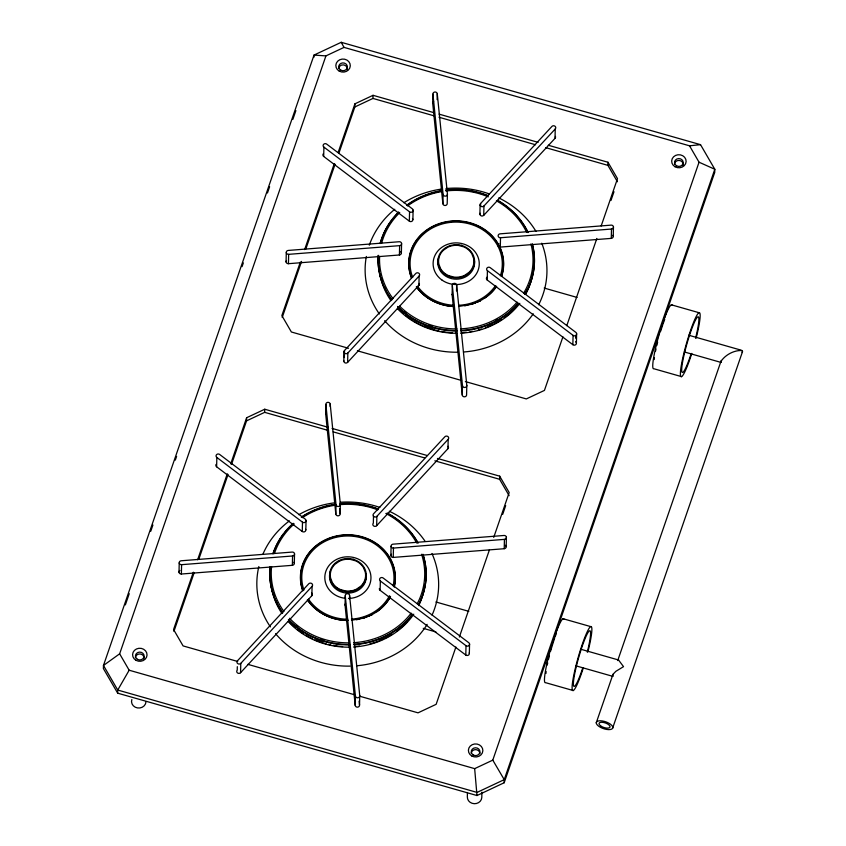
<?xml version="1.0" encoding="UTF-8"?>
<svg xmlns="http://www.w3.org/2000/svg" width="846" height="846" viewBox="0 0 846 846"><rect width="100%" height="100%" fill="white"/><g stroke="black" fill="none" stroke-linecap="round" stroke-linejoin="round"><path stroke-width="1.27" d="M117.679 693.17L117.742 690.05L129.163 670.222L119.646 653.821L325.922 55.899L344.036 47.387L689.532 145.808L700.53 144.666L714.807 169.263L714.743 172.373L504.174 782.751L476.996 795.536L117.679 693.17L103.392 668.573L103.466 665.464L314.035 55.075L341.213 42.3L700.53 144.666M179.014 572.234L179.225 562.897A2.168 1.956 1.3 0 1 181.192 560.771L292.166 552.078A2.168 1.956 1.3 0 1 294.535 553.855L294.313 563.203M293.932 562.252A2.168 1.956 1.3 0 1 292.356 565.318L181.382 574.022L181.594 564.673A2.168 1.956 1.3 0 1 179.225 562.897M305.702 529.332A2.168 1.956 1.3 0 1 302.276 531.5L216.629 466.791L216.84 457.443A2.168 1.956 1.3 0 1 216.565 454.683A2.168 1.956 1.3 0 1 219.622 454.439L305.269 519.158A2.168 1.956 1.3 0 1 305.543 521.919A2.168 1.956 1.3 0 1 302.487 522.162L216.84 457.443M237.314 666.669L237.229 670.18A2.168 1.956 1.3 0 0 237.515 672.94A2.168 1.956 1.3 0 0 240.571 672.697L311.857 595.679L312.079 586.341A2.168 1.956 1.3 0 0 311.793 583.581A2.168 1.956 1.3 0 0 308.737 583.814L237.44 660.832A2.168 1.956 1.3 0 0 237.726 663.592A2.168 1.956 1.3 0 0 240.782 663.359L312.079 586.341M240.571 672.697L240.782 663.359M231.508 464.465L246.546 420.864L246.62 417.744L264.735 409.231L328.237 427.315M246.546 420.864L264.671 412.34L264.735 409.231M286.075 261.9L286.286 252.552A2.168 1.956 1.3 0 1 288.253 250.437L399.227 241.734A2.168 1.956 1.3 0 1 401.586 243.521L401.374 252.869M400.602 251.537A2.168 1.956 1.3 0 1 399.418 254.984L288.444 263.688L288.655 254.339A2.168 1.956 1.3 0 1 286.286 252.552M292.356 565.318L292.568 555.981A2.168 1.956 1.3 0 0 294.535 553.855M302.276 531.5L302.487 522.162M313.993 57.158L314.035 55.075L325.922 55.899M305.829 529.829L306.041 520.491M412.499 218.543A2.168 1.956 1.3 0 1 409.337 221.166L323.69 156.447L323.902 147.109A2.168 1.956 1.3 0 1 323.627 144.349A2.168 1.956 1.3 0 1 326.683 144.106L412.33 208.825A2.168 1.956 1.3 0 1 412.605 211.585A2.168 1.956 1.3 0 1 409.549 211.817L323.902 147.109M325.668 413.821L325.879 404.473A2.168 1.956 1.3 0 1 327.846 402.347A2.168 1.956 1.3 0 1 330.204 404.134L340.356 504.353L340.145 513.691A2.168 1.956 1.3 0 1 338.178 515.817A2.168 1.956 1.3 0 1 335.82 514.03L325.668 413.821A2.168 1.956 1.3 0 1 326.165 412.383M330.151 406.471L330.204 404.134M335.82 514.03L336.031 504.692L325.879 404.473M343.804 361.274L344.015 351.925M344.343 357.509L344.502 350.498L415.798 273.48A2.168 1.956 1.3 0 1 418.855 273.247A2.168 1.956 1.3 0 1 419.13 276.008L418.918 285.345L347.632 362.363A2.168 1.956 1.3 0 1 343.825 360.756M347.632 362.363L347.843 353.015L419.13 276.008M338.939 153.041L354.844 106.956L354.918 103.836L373.033 95.312L433.987 112.687M345.052 605.144L345.263 595.796A2.168 1.956 1.3 0 1 347.23 593.67A2.168 1.956 1.3 0 1 349.588 595.457L359.74 695.676L359.529 705.014A2.168 1.956 1.3 0 1 357.562 707.14A2.168 1.956 1.3 0 1 355.204 705.353L345.052 605.144A2.168 1.956 1.3 0 1 345.549 603.706M349.504 598.957L349.588 595.457M355.204 705.353L355.415 696.015L345.263 595.796M354.844 106.956L372.959 98.432L373.033 95.312M373.498 516.145L373.34 523.145A2.168 1.956 1.3 0 0 373.615 525.916A2.168 1.956 1.3 0 0 376.671 525.673L447.968 448.655A2.168 1.956 1.3 0 0 448.073 446.276M376.671 525.673L376.882 516.324L448.179 439.317A2.168 1.956 1.3 0 0 447.904 436.557A2.168 1.956 1.3 0 0 444.837 436.79L373.551 513.808A2.168 1.956 1.3 0 0 373.826 516.568A2.168 1.956 1.3 0 0 376.882 516.324M469.223 652.879A2.168 1.956 1.3 0 1 465.797 655.047L380.14 590.328L380.351 580.99A2.168 1.956 1.3 0 1 380.076 578.23A2.168 1.956 1.3 0 1 383.132 577.987L468.779 642.706A2.168 1.956 1.3 0 1 469.065 645.466A2.168 1.956 1.3 0 1 466.009 645.699L380.351 580.99M390.884 555.632L391.095 546.294A2.168 1.956 1.3 0 1 393.062 544.168L504.036 535.476A2.168 1.956 1.3 0 1 506.394 537.252L506.183 546.601M399.418 254.984L399.629 245.647A2.168 1.956 1.3 0 0 401.586 243.521M505.411 545.268A2.168 1.956 1.3 0 1 504.216 548.716L393.242 557.419L393.453 548.071A2.168 1.956 1.3 0 1 391.095 546.294M409.337 221.166L409.549 211.817M412.89 219.495L413.102 210.146M432.729 103.476L432.941 94.139A2.168 1.956 1.3 0 1 434.907 92.013A2.168 1.956 1.3 0 1 437.266 93.8L447.418 194.009L447.206 203.357A2.168 1.956 1.3 0 1 445.239 205.483A2.168 1.956 1.3 0 1 442.881 203.696L432.729 103.476A2.168 1.956 1.3 0 1 433.638 101.7M437.139 99.638L437.266 93.8M442.881 203.696L443.093 194.358L432.941 94.139M447.968 448.655L448.179 439.317M452.113 294.799L452.324 285.462A2.168 1.956 1.3 0 1 454.291 283.336A2.168 1.956 1.3 0 1 456.65 285.123L466.802 385.342L466.59 394.68A2.168 1.956 1.3 0 1 464.623 396.806A2.168 1.956 1.3 0 1 462.265 395.019L452.113 294.799A2.168 1.956 1.3 0 1 452.134 294.292M456.512 290.961L456.65 285.123M462.265 395.019L462.476 385.681L452.324 285.462M465.797 655.047L466.009 645.699M469.34 653.376L469.551 644.039M479.904 214.239L480.116 204.901M480.56 205.811L480.613 203.474L551.899 126.456A2.168 1.956 1.3 0 1 554.965 126.213A2.168 1.956 1.3 0 1 555.24 128.973L555.029 138.321L483.732 215.339A2.168 1.956 1.3 0 1 480.094 213.245M467.426 792.924L467.341 796.89A7.233 6.535 1.3 0 0 474.278 803.7A7.233 6.535 1.3 0 0 481.797 797.461L481.913 792.173M483.732 215.339L483.944 205.99L555.24 128.973M575.629 341.71A2.168 1.956 1.3 0 1 575.915 344.47A2.168 1.956 1.3 0 1 572.858 344.713L487.201 279.994L487.412 270.657A2.168 1.956 1.3 0 1 487.137 267.896A2.168 1.956 1.3 0 1 490.194 267.653L575.84 332.372A2.168 1.956 1.3 0 1 576.126 335.132A2.168 1.956 1.3 0 1 573.07 335.365L487.412 270.657M476.996 795.536L474.659 768.644L129.163 670.222M612.853 235.304A2.168 1.956 1.3 0 1 611.277 238.382L500.303 247.085L500.515 237.737A2.168 1.956 1.3 0 1 498.157 235.949A2.168 1.956 1.3 0 1 500.123 233.834L611.098 225.131A2.168 1.956 1.3 0 1 613.456 226.918L613.244 236.256M509.133 495.671L499.605 479.28L499.679 476.161L437.445 458.437M504.216 548.716L504.428 539.378A2.168 1.956 1.3 0 0 506.394 537.252M504.174 782.751L504.237 779.642L714.807 169.263L699.05 162.21L689.532 145.808M572.858 344.713L573.07 335.365M575.714 338.21L575.766 335.873M576.401 343.042L576.612 333.694M617.421 181.763L607.904 165.361L607.967 162.252L548.282 145.248M611.277 238.382L611.489 229.044A2.168 1.956 1.3 0 0 613.456 226.918M545.945 673.469L546.114 671.544M654.233 359.561L654.413 357.625M580.631 649.199L618.542 659.996L623.523 666.648L615.814 671.354L612.969 674.357L612.916 676.292M742.217 352.507L742.259 350.572C734.349 349.895 725.064 354.886 720.866 361.591L721.215 362.384M125.356 604.911L129.227 593.681M150.757 531.267L152.915 525.028M175.302 460.118L176.603 456.375M242.051 266.649L243.341 262.905M267.452 193.004L269.61 186.765M292.864 119.36L295.878 110.615M193.332 572.213L173.567 629.509L183.085 645.91L237.694 661.466M197.636 559.756L227.288 473.802M230.725 463.841L246.62 417.744M300.341 262.038L281.855 315.6L291.384 331.992L348.531 348.277M304.634 249.581L334.286 163.627M338.157 152.417L354.918 103.836M173.927 631.38L194.125 572.837M198.852 559.132L228.071 474.426M282.215 317.472L301.557 261.414M305.85 248.957L335.079 164.251M455.909 647.021L436.145 704.316L418.03 712.84L359.613 696.195M459.346 637.049L489.432 549.858M493.726 537.4L509.197 492.552L499.679 476.161M562.918 336.845L544.433 390.408L526.318 398.931L465.363 381.567M566.788 325.636L596.864 238.435M601.168 225.977L617.495 178.643L607.967 162.252M502.683 514.357L505.686 505.633M610.981 200.449L613.985 191.725M474.659 768.644L492.784 760.131L699.05 162.21M596.24 722.833L612.969 674.357M721.257 360.449L617.728 660.546L618.542 659.996M612.525 728.448A8.682 3.596 19 0 0 602.468 720.972A8.682 3.596 19 0 0 598.608 726.164A8.682 3.596 19 0 0 612.525 728.448L742.608 351.365M443.431 250.215L447.82 247.201A17.692 15.968 1.3 0 1 458.553 245.446L463.862 246.905A17.692 15.968 1.3 0 1 471.782 253.726L473.623 258.442A17.692 15.968 1.3 0 1 469.054 272.317L464.655 275.331A17.692 15.968 1.3 0 1 453.9 277.086L448.613 275.627A17.692 15.968 1.3 0 1 440.671 268.806L438.852 264.089A17.692 15.968 1.3 0 1 443.41 250.215M119.646 653.821L103.466 665.464L117.742 690.05L477.059 792.416L504.237 779.642L492.784 760.131M339.521 561.11L335.132 564.134A17.681 15.958 1.3 0 0 330.564 577.987L332.404 582.714A17.681 15.958 1.3 0 0 340.314 589.535M471.92 304.211L480.422 300.668L471.92 304.211L458.606 306.464M363.621 618.119L372.134 614.577L363.621 618.119L351.545 620.255M464.792 305.903L478.699 301.514A47.281 42.67 1.3 0 0 496.465 286.403M356.504 619.811L370.411 615.433A47.281 42.67 1.3 0 0 390.535 596.398M288.655 254.339L399.629 245.647M500.515 237.737L611.489 229.044M181.594 564.673L292.568 555.981M393.453 548.071L504.428 539.378M347.6 620.414L341.668 620.097A47.281 42.67 1.3 0 1 307.553 599.909M347.843 620.456L345.358 620.414A47.492 42.86 1.3 0 1 307.373 599.814M416.507 286.953A47.281 42.67 1.3 0 0 449.966 306.178L453.668 306.379M341.668 620.097L347.843 620.414M449.966 306.178L453.657 306.506A47.492 42.86 1.3 0 1 416.338 286.857M458.648 244.737L461.461 245.414M458.659 244.875A18.337 16.55 1.3 0 0 438.672 256.475A18.337 16.55 1.3 0 0 448.338 276.166L453.826 277.678A18.337 16.55 1.3 0 0 473.823 266.056A18.337 16.55 1.3 0 0 464.168 246.376L461.472 245.287M350.36 558.646L353.173 559.322M439.074 114.136L538.119 142.35M372.959 98.432L433.924 115.796M439 117.245L535.518 144.74M545.67 147.638L607.904 165.361M671.364 304.814L698.997 312.692M544.19 288.063L577.109 297.443M688.676 335.217L741.191 350.181M684.372 351.968L721.014 362.416M681.559 376.639L653.916 368.761A33.29 3.976 -74.1 0 1 659.15 334.519A33.29 3.976 -74.1 0 1 672.274 305.406M357.414 350.804L461.556 380.478M332.044 428.404L427.293 455.539M264.671 412.34L328.163 430.434M333.239 431.883L424.681 457.929M434.844 460.827L499.605 479.28M563.066 618.722L590.709 626.6M435.891 601.971L468.811 611.351M576.073 665.876L612.726 676.324M423.243 628.335L435.902 631.941M544.803 662.968L547.33 663.687M573.26 690.548L545.617 682.68A33.29 3.976 -74.1 0 1 550.862 648.427A33.29 3.976 -74.1 0 1 563.975 619.314M247.857 664.353L354.527 694.746M448.327 276.06L451.013 277.002M353.173 559.206L355.859 560.264A18.337 16.55 1.3 0 1 365.535 579.848A18.337 16.55 1.3 0 1 345.549 591.46M340.325 589.535L345.623 590.984A17.681 15.958 1.3 0 0 356.367 589.239L360.756 586.225A17.692 15.968 1.3 0 0 365.324 572.351L363.484 567.645A17.681 15.958 1.3 0 0 355.563 560.813L350.265 559.375A17.681 15.958 1.3 0 0 339.521 561.11M342.715 591.037L340.029 590.085A18.337 16.55 1.3 0 1 329.919 578.104M341.213 42.3L344.036 47.387M339.616 508.488L340.145 513.691M359.127 701.112L359.529 705.014M431.946 553.495A90.924 82.062 1.3 0 1 432.063 615.105M427.145 624.38A90.924 82.062 1.3 0 1 356.515 665.791M350.043 666.119A90.924 82.062 1.3 0 1 275.563 633.675M270.403 626.897A90.924 82.062 1.3 0 1 258.834 566.566M262.894 554.236A90.924 82.062 1.3 0 1 289.427 520.872M298.839 514.685A90.924 82.062 1.3 0 1 335.09 502.757M340.261 502.26A90.924 82.062 1.3 0 1 379.791 507.41M389.276 511.248A90.924 82.062 1.3 0 1 425.073 541.25M406.767 621.958A76.373 68.928 1.3 0 1 404.145 624.665M403.235 625.543A76.373 68.928 1.3 0 1 396.404 631.253M392.184 634.151A76.373 68.928 1.3 0 1 385.427 638M383.09 639.132A76.373 68.928 1.3 0 1 369.892 643.912M359.37 646.016A76.373 68.928 1.3 0 1 354.601 646.513M342.619 646.566A76.373 68.928 1.3 0 1 333.123 645.382M330.765 644.927A76.373 68.928 1.3 0 1 328.438 644.398M326.133 643.806A76.373 68.928 1.3 0 1 314.945 639.872M312.565 638.783A76.373 68.928 1.3 0 1 305.67 635.082M303.481 633.717A76.373 68.928 1.3 0 1 297.232 629.191M295.265 627.552A76.373 68.928 1.3 0 1 288.909 621.366M276.801 602.722A76.373 68.928 1.3 0 1 275.87 600.459M274.273 595.87A76.373 68.928 1.3 0 1 273.311 592.359M303.947 590.053A46.118 41.623 1.3 0 1 345.274 536.047A46.118 41.623 1.3 0 1 393.126 585.855M389.488 595.743A46.118 41.623 1.3 0 1 351.46 619.135M347.854 619.24A46.118 41.623 1.3 0 1 308.547 599.169M344.861 598.259A23.085 20.833 1.3 0 1 328.883 565.72A23.085 20.833 1.3 0 1 368.179 567.782A23.085 20.833 1.3 0 1 348.478 598.45M302.709 590.645A47.492 42.86 1.3 0 1 345.443 534.799A47.492 42.86 1.3 0 1 394.331 586.764M390.186 597.287A47.492 42.86 1.3 0 1 376.766 611.774M421.583 554.267A76.753 69.277 1.3 0 1 417.226 603.748M411.188 613.139A76.753 69.277 1.3 0 1 353.533 642.696M348.721 642.854A76.753 69.277 1.3 0 1 289.575 618.278M283.949 611.499A76.753 69.277 1.3 0 1 271.598 566.556M274.411 553.538A76.753 69.277 1.3 0 1 294.228 523.896M302.382 517.657A76.753 69.277 1.3 0 1 334.064 505.39M340.029 504.639A76.753 69.277 1.3 0 1 377.792 509.863M385.829 513.469A76.753 69.277 1.3 0 1 416.697 543.005M422.958 554.225A78.192 70.578 1.3 0 1 418.516 604.636M412.372 614.196A78.192 70.578 1.3 0 1 353.628 644.314M349.948 644.462A78.192 70.578 1.3 0 1 288.475 619.431M282.733 612.525A78.192 70.578 1.3 0 1 270.149 566.746M273.025 553.485A78.192 70.578 1.3 0 1 293.213 523.293M301.409 517.012A78.192 70.578 1.3 0 1 333.789 504.438M339.87 503.666A78.192 70.578 1.3 0 1 378.342 508.996M387.13 512.972A78.192 70.578 1.3 0 1 417.977 542.751M422.947 554.616A78.192 70.578 1.3 0 1 418.506 605.027M412.362 614.587A78.192 70.578 1.3 0 1 353.617 644.705M349.937 644.853A78.192 70.578 1.3 0 1 288.465 619.822M282.733 612.916A78.192 70.578 1.3 0 1 270.149 567.137M273.015 553.876A78.192 70.578 1.3 0 1 283.569 533.995M285.155 531.997A78.192 70.578 1.3 0 1 291.299 525.429M301.398 517.403A78.192 70.578 1.3 0 1 309.647 512.613M310.715 512.084A78.192 70.578 1.3 0 1 328.988 505.749M331.378 505.252A78.192 70.578 1.3 0 1 333.779 504.829M354.58 503.994A78.192 70.578 1.3 0 1 367.873 506.13M370.241 506.733A78.192 70.578 1.3 0 1 378.331 509.387M388.177 513.934A78.192 70.578 1.3 0 1 392.311 516.346M393.422 517.054A78.192 70.578 1.3 0 1 417.966 543.143M323.637 640.401A77.282 69.753 1.3 0 1 320.211 639.28M297.718 627.076A77.282 69.753 1.3 0 1 295.698 625.458M424.808 584.501A77.282 69.753 1.3 0 1 418.728 605.599M413.747 614.207A77.282 69.753 1.3 0 1 353.48 647.021M349.853 647.169A77.282 69.753 1.3 0 1 288.222 621.493M281.961 613.54A77.282 69.753 1.3 0 1 271.27 586.151M270.963 583.719A77.282 69.753 1.3 0 1 270.688 580.07M384.274 638.191A76.373 68.928 1.3 0 1 380.711 639.809M322.337 642.273A76.373 68.928 1.3 0 1 316.161 639.988M295.275 627.161A76.373 68.928 1.3 0 1 290.654 622.815M302.91 590.783A47.281 42.67 1.3 0 1 345.454 535.18A47.281 42.67 1.3 0 1 394.12 586.913M350.36 558.656A18.337 16.55 1.3 0 0 330.384 570.267A18.337 16.55 1.3 0 0 340.05 589.958L345.538 591.587A18.337 16.55 1.3 0 0 366.286 574.836M365.98 573.556A18.39 16.603 1.3 0 1 346.913 593.057A18.39 16.603 1.3 0 1 330.268 571.674M380.14 590.328A2.168 1.956 1.3 0 1 379.389 588.488M216.629 466.791A2.168 1.956 1.3 0 1 216.047 464.454M359.74 695.676A2.168 1.956 1.3 0 1 357.773 697.791A2.168 1.956 1.3 0 1 355.415 696.015M393.242 557.419A2.168 1.956 1.3 0 1 391.37 554.204M311.582 592.919A2.168 1.956 1.3 0 1 311.857 595.679M181.382 574.022A2.168 1.956 1.3 0 1 179.923 570.458M340.356 504.353A2.168 1.956 1.3 0 1 338.4 506.468A2.168 1.956 1.3 0 1 336.031 504.692M135.392 657.723A4.346 3.923 1.3 0 1 140.468 654.032A4.346 3.923 1.3 0 1 143.883 659.076M471.222 753.395A4.346 3.923 1.3 0 1 475.727 749.651A4.346 3.923 1.3 0 1 479.894 753.744M347.336 68.864A4.346 3.923 1.3 0 1 347.146 69.869M338.664 68.515A4.346 3.923 1.3 0 1 347.23 67.849M674.484 164.187A4.346 3.923 1.3 0 1 679.56 160.507A4.346 3.923 1.3 0 1 682.965 165.541M691.795 353.406A33.29 3.976 -74.1 0 1 680.596 370.4A33.29 3.976 -74.1 0 1 695.602 317.715A33.29 3.976 -74.1 0 1 696.184 337.998M691.119 353.765A28.944 3.458 -74.1 0 1 681.918 366.54A28.944 3.458 -74.1 0 1 694.926 321.194A28.944 3.458 -74.1 0 1 695.592 338.189M655.544 351.111A28.944 3.458 -74.1 0 1 655.988 348.975M656.76 345.591A28.944 3.458 -74.1 0 1 657.628 342.07M660.684 331.198A28.944 3.458 -74.1 0 1 662.915 324.335M663.37 323.056A28.944 3.458 -74.1 0 1 664.702 319.418M487.201 279.994A2.168 1.956 1.3 0 1 486.926 277.234M555.399 136.396A2.168 1.956 1.3 0 1 555.029 138.321M483.944 205.99A2.168 1.956 1.3 0 1 480.888 206.234A2.168 1.956 1.3 0 1 480.613 203.474M323.69 156.447A2.168 1.956 1.3 0 1 323.415 153.686M466.802 385.342A2.168 1.956 1.3 0 1 464.835 387.457A2.168 1.956 1.3 0 1 462.476 385.681M500.303 247.085A2.168 1.956 1.3 0 1 498.854 243.521M419.288 283.421A2.168 1.956 1.3 0 1 418.918 285.345M347.843 353.015A2.168 1.956 1.3 0 1 344.787 353.258A2.168 1.956 1.3 0 1 344.502 350.498M288.444 263.688A2.168 1.956 1.3 0 1 286.265 260.906M447.418 194.009A2.168 1.956 1.3 0 1 445.451 196.135A2.168 1.956 1.3 0 1 443.093 194.358M583.137 668.467A33.29 3.976 -74.1 0 1 572.361 683.822A33.29 3.976 -74.1 0 1 587.41 631.412A33.29 3.976 -74.1 0 1 587.896 651.906M582.82 667.674A28.944 3.458 -74.1 0 1 573.62 680.459A28.944 3.458 -74.1 0 1 586.627 635.113A28.944 3.458 -74.1 0 1 587.293 652.097M547.246 665.019A28.944 3.458 -74.1 0 1 547.7 662.883M548.462 659.51A28.944 3.458 -74.1 0 1 549.34 655.978M550.619 651.156A28.944 3.458 -74.1 0 1 552.036 646.302M552.396 645.117A28.944 3.458 -74.1 0 1 554.627 638.244M555.071 636.964A28.944 3.458 -74.1 0 1 556.414 633.326M541.768 243.204A90.924 82.062 1.3 0 1 538.669 304.74M533.255 313.803A90.924 82.062 1.3 0 1 463.513 351.989M458.331 352.211A90.924 82.062 1.3 0 1 384.655 320.687M379.389 313.982A90.924 82.062 1.3 0 1 366.329 256.454M369.3 245.192A90.924 82.062 1.3 0 1 394.775 209.269M403.891 202.723A90.924 82.062 1.3 0 1 442.098 189.007M445.969 188.563A90.924 82.062 1.3 0 1 489.295 193.924M498.717 197.879A90.924 82.062 1.3 0 1 535.973 231.402M527.206 289.522A76.373 68.928 1.3 0 1 525.641 292.843M515.066 308.05A76.373 68.928 1.3 0 1 504.702 317.345M501.551 319.545A76.373 68.928 1.3 0 1 493.726 324.092M492.562 324.663A76.373 68.928 1.3 0 1 485.34 327.74M481.607 329.009A76.373 68.928 1.3 0 1 478.191 330.003M472.375 331.336A76.373 68.928 1.3 0 1 470.027 331.759M466.484 332.256A76.373 68.928 1.3 0 1 461.705 332.679M452.113 332.721A76.373 68.928 1.3 0 1 441.411 331.473M439.063 331.008A76.373 68.928 1.3 0 1 423.243 325.964M422.048 325.424A76.373 68.928 1.3 0 1 413.969 321.173M412.869 320.497A76.373 68.928 1.3 0 1 405.52 315.272M403.563 313.644A76.373 68.928 1.3 0 1 398.064 308.378M386.114 291.035A76.373 68.928 1.3 0 1 384.169 286.551M382.572 281.961A76.373 68.928 1.3 0 1 381.609 278.45M412.7 277.382A46.118 41.623 1.3 0 1 455.021 222.096A46.118 41.623 1.3 0 1 500.388 275.754M495.481 285.652A46.118 41.623 1.3 0 1 458.553 305.29M453.731 305.258A46.118 41.623 1.3 0 1 417.49 286.181M411.41 277.795A47.492 42.86 1.3 0 1 454.979 220.848A47.492 42.86 1.3 0 1 501.699 276.113M496.644 286.308A47.492 42.86 1.3 0 1 485.054 297.866M530.918 243.87A76.753 69.277 1.3 0 1 523.695 293.054M517.128 302.138A76.753 69.277 1.3 0 1 460.615 328.851M457.009 328.946A76.753 69.277 1.3 0 1 399.64 306.189M392.988 298.596A76.753 69.277 1.3 0 1 379.6 256.264M381.662 243.119A76.753 69.277 1.3 0 1 399.735 212.579M407.508 205.959A76.753 69.277 1.3 0 1 442.352 191.482M445.927 190.974A76.753 69.277 1.3 0 1 488.29 196.843M496.433 200.798A76.753 69.277 1.3 0 1 526.688 232.396M532.314 243.902A78.192 70.578 1.3 0 1 524.943 294.006M518.26 303.259A78.192 70.578 1.3 0 1 460.689 330.469M457.02 330.564A78.192 70.578 1.3 0 1 397.662 306.464M391.793 299.643A78.192 70.578 1.3 0 1 378.225 255.291M380.256 243.13A78.192 70.578 1.3 0 1 398.667 212.018M406.588 205.282A78.192 70.578 1.3 0 1 442.088 190.519M445.715 190.012A78.192 70.578 1.3 0 1 487.761 195.521M497.533 200.216A78.192 70.578 1.3 0 1 527.999 232.206M532.303 244.293A78.192 70.578 1.3 0 1 524.943 294.397M518.249 303.651A78.192 70.578 1.3 0 1 460.689 330.86M457.009 330.955A78.192 70.578 1.3 0 1 397.652 306.855M391.783 300.034A78.192 70.578 1.3 0 1 378.225 255.682M380.245 243.521A78.192 70.578 1.3 0 1 391.857 220.087M392.639 219.082A78.192 70.578 1.3 0 1 398.667 212.409M408.713 204.15A78.192 70.578 1.3 0 1 417.935 198.704M419.013 198.176A78.192 70.578 1.3 0 1 440.872 191.122M445.715 190.403A78.192 70.578 1.3 0 1 449.385 190.054M454.281 189.821A78.192 70.578 1.3 0 1 456.734 189.811M462.878 190.086A78.192 70.578 1.3 0 1 466.537 190.456M470.165 190.985A78.192 70.578 1.3 0 1 476.171 192.211M478.529 192.825A78.192 70.578 1.3 0 1 487.751 195.912M497.522 200.608A78.192 70.578 1.3 0 1 500.599 202.437M501.71 203.146A78.192 70.578 1.3 0 1 527.989 232.597M497.723 319.418A77.282 69.753 1.3 0 1 495.418 320.687M431.936 326.493A77.282 69.753 1.3 0 1 428.499 325.361M406.017 313.168A77.282 69.753 1.3 0 1 403.997 311.55M533.107 270.583A77.282 69.753 1.3 0 1 525.905 293.89M519.835 303.344A77.282 69.753 1.3 0 1 460.562 333.176M456.935 333.271A77.282 69.753 1.3 0 1 397.377 308.515M390.979 300.668A77.282 69.753 1.3 0 1 379.748 273.448M379.262 269.811A77.282 69.753 1.3 0 1 378.976 266.162M492.573 324.272A76.373 68.928 1.3 0 1 489.009 325.9M433.163 329.147A76.373 68.928 1.3 0 1 424.449 326.08M402.611 312.417A76.373 68.928 1.3 0 1 398.942 308.906M411.6 277.922A47.281 42.67 1.3 0 1 454.979 221.24A47.281 42.67 1.3 0 1 501.498 276.251M474.278 259.648A18.39 16.603 1.3 0 1 460.933 278.63A18.39 16.603 1.3 0 1 438.852 268.034A18.39 16.603 1.3 0 1 438.598 257.776M145.977 701.789A7.233 6.535 1.3 0 1 137.517 707.933A7.233 6.535 1.3 0 1 131.839 699.536M137.454 659.33A4.346 3.923 1.3 0 0 144.116 656.2A4.346 3.923 1.3 0 0 137.761 652.552A4.346 3.923 1.3 0 0 137.454 659.33M135.942 660.282A7.233 6.535 1.3 0 0 147.035 655.068A7.233 6.535 1.3 0 0 136.439 648.988A7.233 6.535 1.3 0 0 135.942 660.282M473.284 755.002A4.346 3.923 1.3 0 0 479.936 751.872A4.346 3.923 1.3 0 0 473.58 748.224A4.346 3.923 1.3 0 0 473.284 755.002M471.761 755.964A7.233 6.535 1.3 0 0 482.855 750.74A7.233 6.535 1.3 0 0 472.258 744.66A7.233 6.535 1.3 0 0 471.761 755.964M340.727 70.123A4.346 3.923 1.3 0 0 347.378 66.993A4.346 3.923 1.3 0 0 341.023 63.344A4.346 3.923 1.3 0 0 340.727 70.123M339.204 71.085A7.233 6.535 1.3 0 0 350.297 65.861A7.233 6.535 1.3 0 0 339.701 59.78A7.233 6.535 1.3 0 0 339.204 71.085M676.546 165.805A4.346 3.923 1.3 0 0 683.208 162.675A4.346 3.923 1.3 0 0 676.842 159.016A4.346 3.923 1.3 0 0 676.546 165.805M675.034 166.757A7.233 6.535 1.3 0 0 686.127 161.544A7.233 6.535 1.3 0 0 675.531 155.453A7.233 6.535 1.3 0 0 675.034 166.757M600.586 725.847A5.785 2.39 19 0 0 609.86 727.359A5.785 2.39 19 0 0 603.156 722.378A5.785 2.39 19 0 0 600.586 725.847M442.12 280.163A23.085 20.833 1.3 0 0 479.058 266.543A23.085 20.833 1.3 0 0 447.365 244.42A23.085 20.833 1.3 0 0 442.12 280.163"/></g></svg>
